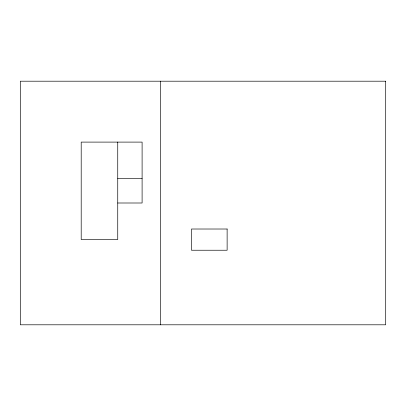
<?xml version="1.0" encoding="UTF-8"?>
<svg xmlns="http://www.w3.org/2000/svg" width="406" height="406" viewBox="0 0 406 406"><rect width="100%" height="100%" fill="white"/><g stroke="black" fill="none" stroke-linecap="round" stroke-linejoin="round"><path stroke-width="0.61" d="M117.74 178.64L142.1 178.64M117.74 203L142.1 203L142.1 142.1L81.2 142.1L81.2 239.54L117.74 239.54L117.74 142.1M160.37 81.2L160.37 324.8M385.7 81.2L20.3 81.2L20.3 324.8L385.7 324.8L385.7 81.2M227.127 229.014L191.48 229.014L191.48 250.233L227.127 250.233L227.127 229.014"/></g></svg>
